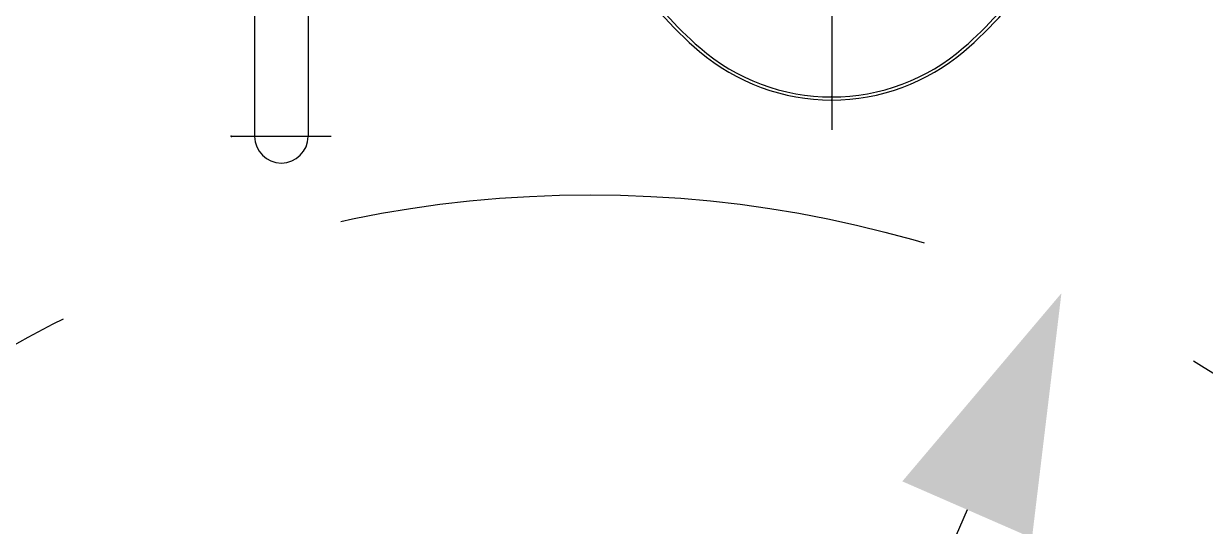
# Model space of a CAD drawing. Header units: millimetres. Extents: x -3377 to 119122, y -22007 to 15479.
# Drawn here: x 28753.9 to 28829.1, y 9999.5 to 10031.5 of the extents above; entities that cross this region are included whole.
import ezdxf

# ---------------------------------------------------------------- set-up
doc = ezdxf.new("R2010")
doc.units = ezdxf.units.MM
doc.header["$LTSCALE"] = 150
doc.header["$MEASUREMENT"] = 0
doc.linetypes.add('HIDDEN', pattern=[0.375, 0.25, -0.125])
doc.layers.get('0').update_dxf_attribs({"plot": 0})
doc.layers.add('DIM1', color=7, linetype='Continuous')
doc.layers.add('TOIL', color=6, linetype='Continuous')
doc.layers.add('S-ARCH', color=252, linetype='Continuous', plot=False)
doc.styles.add('C1', font='', dxfattribs={"bigfont": 'japanese.shx'})
doc.styles.get('C1').set_extended_font_data('微軟正黑體')
doc.dimstyles.new('DIMAA', dxfattribs={"dimscale": 100, "dimtxt": 0.25, "dimasz": 0.15, "dimexe": 0.2, "dimexo": 0, "dimgap": 0.09, "dimtad": 1, "dimdec": 4, "dimdsep": 46, "dimtxsty": 'C1', "dimblk": 'ARROW', "dimblk1": 'ARROW', "dimblk2": 'ARROW', "dimsah": 1, "dimcen": 0.5, "dimadec": 4, "dimazin": 0, "dimtfac": 1, "dimtix": 1, "dimtmove": 2, "dimatfit": 3, "dimfxl": 0, "dimtolj": 1, "dimarcsym": 0})

# ---------------------------------------------------------------- blocks, each defined once
blk = doc.blocks.new('ARROW')
blk.add_solid([(0, 0), (-1, 0.3), (-1, -0.3)])
blk = doc.blocks.new('*D187')
at = {"layer": 'DEFPOINTS', "color": 0, "linetype": 'HIDDEN', "transparency": 16777216}
for p in [(76251.928, 4342.016), (76191.973, 4204.519)]:
    blk.add_point(p, dxfattribs=at)
at = {"layer": 'DIM1', "color": 0, "linetype": 'HIDDEN', "lineweight": -2, "transparency": 16777216}
for p, q in [((76245.933, 4328.266), (76237.011, 4307.806)), ((76197.968, 4218.269), (76217.832, 4263.821))]:
    blk.add_line(p, q, dxfattribs=at)
at = {"layer": 'DIM1', "color": 0, "linetype": 'HIDDEN', "lineweight": -2, "transparency": 16777216, "xscale": 15, "yscale": 15, "zscale": 15}
for p, rotation in [((76251.928, 4342.016), 66.4403696176056), ((76191.973, 4204.519), 246.4403696176056)]:
    blk.add_blockref('ARROW', p, dxfattribs=dict(at, rotation=rotation))
at = {"layer": 'DIM1', "color": 0, "linetype": 'HIDDEN', "transparency": 16777216, "insert": (76245.008, 4285.814), "char_height": 25, "attachment_point": 5, "rotation": 359.9999, "style": 'C1'}
blk.add_mtext('\\A1;%%c=150', dxfattribs=at)
blk = doc.blocks.new('A$C704E4F0D')
at = {"layer": 'DIM1', "color": 252, "linetype": 'HIDDEN'}
blk.add_circle((-655.36517, 466.28346), 75, dxfattribs=at)
at = {"layer": 'TOIL', "color": 252}
for p, q in [((-640, 600.77357, 0), (-640, 545.41791, 0)), ((-676.70042, 560.46661, 0), (-676.70042, 544.99964, 0)), ((-673.30042, 560.46661, 0), (-673.30042, 544.99964, 0)), ((-671.83877, 544.99964, 0), (-678.16522, 544.99964, 0))]:
    blk.add_line(p, q, dxfattribs=at)
for centre, radius, start, end in [((-632.88986, 568.69844, 0), 24, 196.1935495, 229.7277073), ((-647.10941, 568.69844, 0), 24, 310.2722927, 343.8064505), ((-632.00163, 569.51205, 0), 25.0005, 201.2542744, 229.0355178), ((-647.99837, 569.51205, 0), 25.0005, 310.9644822, 338.7457256), ((-640.00049, 560.30565, 0), 13, 229.7277073, 270.0037745), ((-640, 560.29945, 0), 12.80026, 229.0355178, 270), ((-640, 560.29945, 0), 12.80026, 270, 310.9644822), ((-639.99878, 560.30565, 0), 13, 269.9962255, 310.2722927), ((-675.00042, 544.99964, 0), 1.7, 180, 270), ((-675.00042, 544.99964, 0), 1.7, 270, 0)]:
    blk.add_arc(centre, radius, start, end, dxfattribs=at)
for p in [(-640.00456, 547.50101, 0), (-640.00456, 547.50101, 0), (-640.00456, 547.50101, 0), (-640.00364, 547.30239, 0), (-640.00042, 547.30004, 0), (-678.20042, 545.00004, 0), (-678.16474, 544.9986, 0), (-676.6973, 544.9986, 0), (-673.2973, 544.9986, 0)]:
    blk.add_point(p, dxfattribs=at)
at = {"layer": 'DIM1', "color": 252, "linetype": 'HIDDEN'}
dim = blk.add_diameter_dim_2p(p1=(-685.34291, 397.53512), p2=(-625.38742, 535.03181), text='%%c=150', dimstyle='DIMAA', dxfattribs=at)
dim.commit()
dim.dimension.update_dxf_attribs({"geometry": '*D187', "text_midpoint": (-632.3079, 478.82952), "dimtype": 131, "text_rotation": 359.9999, "insert": (-76877.31577, -3806.98405)})
blk = doc.blocks.new('2021-1102')
blk.add_blockref('A$C704E4F0D', (17334.931, -6040.974))

msp = doc.modelspace()

# ---------------------------------------------------------------- block references
at = {"layer": 'S-ARCH'}
msp.add_blockref('2021-1102', (12110.4, 15520.271), dxfattribs=at)

doc.saveas('drawing.dxf')
